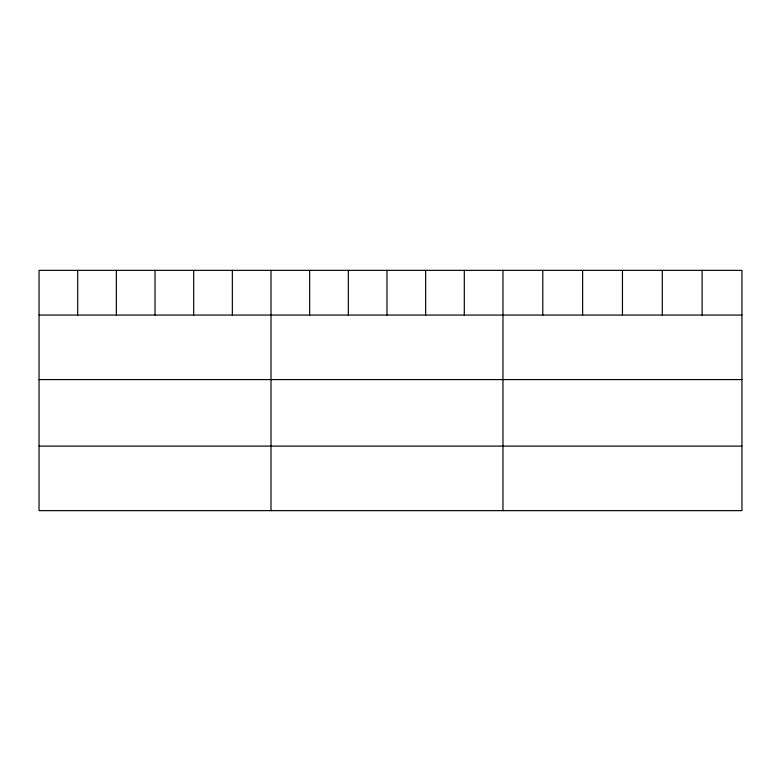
<?xml version="1.0" encoding="UTF-8"?>
<svg xmlns="http://www.w3.org/2000/svg" width="781" height="781" viewBox="0 0 781 781"><rect width="100%" height="100%" fill="white"/><g stroke="black" fill="none" stroke-linecap="round" stroke-linejoin="round"><path stroke-width="1.17" d="M741.95 315.055L741.95 510.647L39.05 510.647L39.05 270.353L741.95 270.353L741.95 315.055L39.05 315.055M39.05 379.595L741.95 379.595M39.05 446.107L741.95 446.107M702.119 270.353L702.119 315.055M662.288 270.353L662.288 315.055M622.457 270.353L622.457 315.055M582.626 270.353L582.626 315.055M542.795 270.353L542.795 315.055M502.964 270.353L502.964 510.647M464.305 270.353L464.305 315.055M425.645 270.353L425.645 315.055M386.985 270.353L386.985 315.055M348.326 270.353L348.326 315.055M309.666 270.353L309.666 315.055M271.007 270.353L271.007 510.647M232.347 270.353L232.347 315.055M193.688 270.353L193.688 315.055M155.029 270.353L155.029 315.055M116.369 270.353L116.369 315.055M77.709 270.353L77.709 315.055"/></g></svg>
